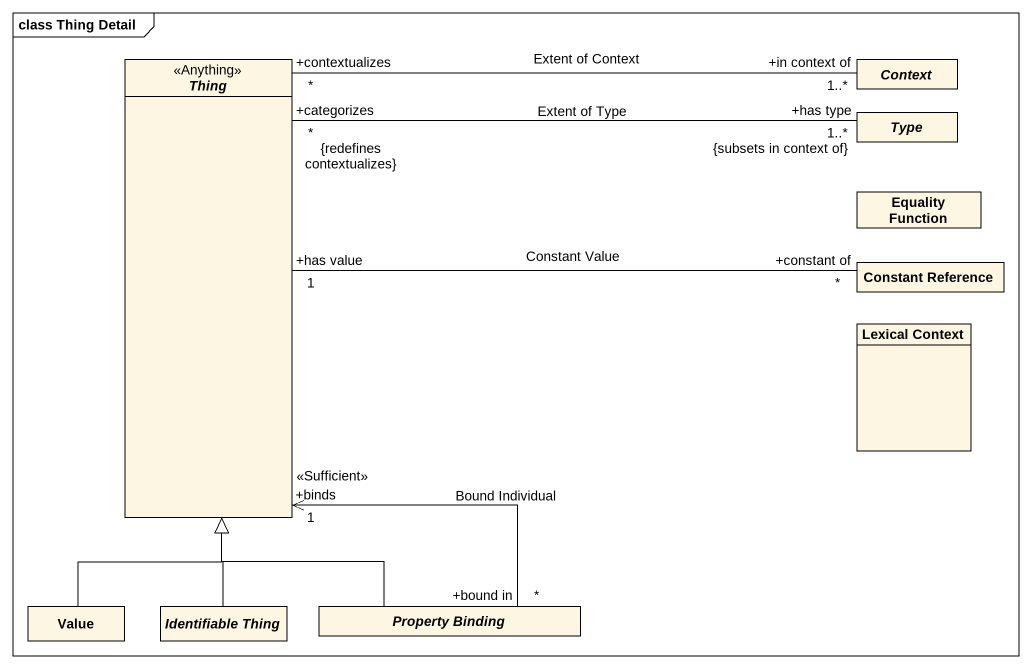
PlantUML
@startuml
mainframe class Thing Detail
hide circle
hide empty members
abstract class Thing <<Anything>>
abstract class Context
abstract class Type
class "Equality Function" as Equality_Function
class "Constant Reference" as Constant_Reference
class "Lexical Context" as Lexical_Context
class Value
abstract class "Identifiable Thing" as Identifiable_Thing
abstract class "Property Binding" as Property_Binding
Context "+in context of\n1..*" -left- "+contextualizes\n*" Thing : Extent of Context
Type "+has type\n1..*\n{subsets in context of}" -left- "+categorizes\n*\n{redefines contextualizes}" Thing : Extent of Type
Constant_Reference "+constant of\n*" -left- "+has value\n1" Thing : Constant Value
Value -up-|> Thing
Identifiable_Thing -up-|> Thing
Property_Binding -up-|> Thing
Property_Binding "+bound in\n*" -up-> "+binds\n1\n<<Sufficient>>" Thing : Bound Individual
@enduml
